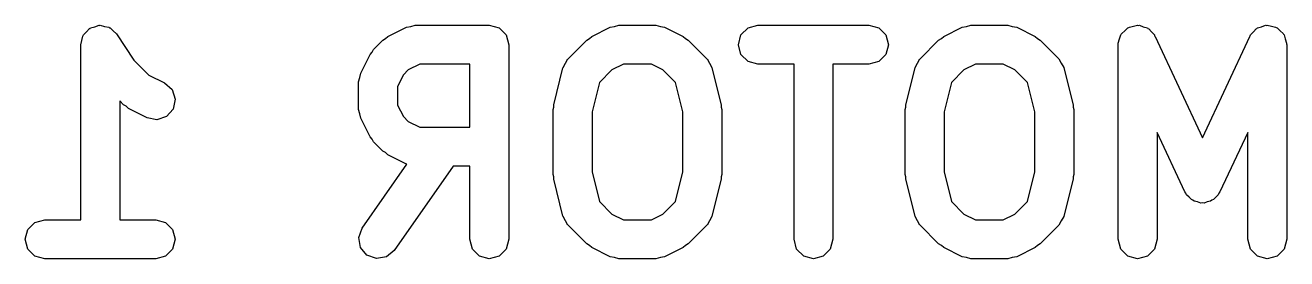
# Model space of a CAD drawing. Extents: x 102.4 to 200.2, y -128.1 to -62.9.
# Drawn here: x 114.35 to 124.08, y -105.84 to -104.04 of the extents above; entities that cross this region are included whole.
import ezdxf

# ---------------------------------------------------------------- set-up
doc = ezdxf.new("R2010")
doc.units = 0
doc.layers.add('BLACK', color=7, linetype='CONTINUOUS')

msp = doc.modelspace()

# ---------------------------------------------------------------- linework, layer by layer
at = {"layer": 'BLACK', "linetype": 'CONTINUOUS'}
for p, q in [((114.799, -104.119), (114.823, -104.095)), ((114.823, -104.095), (114.845, -104.069)), ((114.845, -104.069), (114.85, -104.068)), ((114.85, -104.068), (114.854, -104.064)), ((114.854, -104.064), (114.887, -104.055)), ((114.887, -104.055), (114.919, -104.044)), ((114.919, -104.044), (114.924, -104.045)), ((114.924, -104.045), (114.929, -104.044)), ((114.929, -104.044), (114.962, -104.053)), ((114.962, -104.053), (114.995, -104.059)), ((114.995, -104.059), (114.999, -104.063)), ((114.999, -104.063), (115.004, -104.064)), ((115.004, -104.064), (115.028, -104.088)), ((115.028, -104.088), (115.053, -104.111)), ((117.147, -104.131), (117.29, -104.06)), ((117.29, -104.06), (117.324, -104.053)), ((117.324, -104.053), (117.357, -104.044)), ((117.357, -104.044), (117.929, -104.044)), ((117.929, -104.044), (118.004, -104.064)), ((118.004, -104.064), (118.058, -104.119)), ((118.719, -104.131), (118.861, -104.06)), ((118.861, -104.06), (118.895, -104.053)), ((118.895, -104.053), (118.929, -104.044)), ((118.929, -104.044), (119.214, -104.044)), ((119.214, -104.044), (119.248, -104.053)), ((119.248, -104.053), (119.281, -104.06)), ((119.281, -104.06), (119.424, -104.131)), ((119.87, -104.119), (119.925, -104.064)), ((119.925, -104.064), (120, -104.044)), ((120, -104.044), (120.857, -104.044)), ((120.857, -104.044), (120.932, -104.064)), ((120.932, -104.064), (120.987, -104.119)), ((121.433, -104.131), (121.576, -104.06)), ((121.576, -104.06), (121.61, -104.053)), ((121.61, -104.053), (121.643, -104.044)), ((121.643, -104.044), (121.929, -104.044)), ((121.929, -104.044), (121.962, -104.053)), ((121.962, -104.053), (121.996, -104.06)), ((121.996, -104.06), (122.139, -104.131)), ((122.806, -104.108), (122.831, -104.087)), ((122.831, -104.087), (122.854, -104.064)), ((122.854, -104.064), (122.86, -104.062)), ((122.86, -104.062), (122.865, -104.058)), ((122.865, -104.058), (122.897, -104.052)), ((122.897, -104.052), (122.929, -104.044)), ((122.929, -104.044), (122.935, -104.046)), ((122.935, -104.046), (122.942, -104.044)), ((122.942, -104.044), (122.972, -104.056)), ((122.972, -104.056), (123.004, -104.064)), ((123.004, -104.064), (123.008, -104.069)), ((123.008, -104.069), (123.015, -104.071)), ((123.015, -104.071), (123.035, -104.096)), ((123.035, -104.096), (123.058, -104.119)), ((123.799, -104.119), (123.822, -104.096)), ((123.822, -104.096), (123.843, -104.071)), ((123.843, -104.071), (123.849, -104.069)), ((123.849, -104.069), (123.854, -104.064)), ((123.854, -104.064), (123.885, -104.056)), ((123.885, -104.056), (123.916, -104.044)), ((123.916, -104.044), (123.922, -104.046)), ((123.922, -104.046), (123.929, -104.044)), ((123.929, -104.044), (123.96, -104.052)), ((123.96, -104.052), (123.992, -104.058)), ((123.992, -104.058), (123.997, -104.062)), ((123.997, -104.062), (124.004, -104.064)), ((124.004, -104.064), (124.027, -104.087)), ((124.027, -104.087), (124.051, -104.108)), ((114.779, -104.194), (114.787, -104.161)), ((114.779, -105.544), (114.779, -104.194)), ((114.787, -104.161), (114.794, -104.127)), ((114.794, -104.127), (114.797, -104.124)), ((114.797, -104.124), (114.799, -104.119)), ((115.053, -104.111), (115.188, -104.313)), ((117.037, -104.231), (117.108, -104.159)), ((117.108, -104.159), (117.129, -104.147)), ((117.129, -104.147), (117.147, -104.131)), ((118.058, -104.119), (118.079, -104.194)), ((118.079, -104.194), (118.079, -105.694)), ((118.537, -104.302), (118.68, -104.159)), ((118.68, -104.159), (118.701, -104.147)), ((118.701, -104.147), (118.719, -104.131)), ((119.424, -104.131), (119.442, -104.147)), ((119.442, -104.147), (119.463, -104.159)), ((119.463, -104.159), (119.606, -104.302)), ((119.85, -104.194), (119.87, -104.119)), ((119.87, -104.269), (119.85, -104.194)), ((120.987, -104.119), (121.007, -104.194)), ((121.007, -104.194), (120.987, -104.269)), ((121.251, -104.302), (121.394, -104.159)), ((121.394, -104.159), (121.415, -104.147)), ((121.415, -104.147), (121.433, -104.131)), ((122.139, -104.131), (122.157, -104.147)), ((122.157, -104.147), (122.177, -104.159)), ((122.177, -104.159), (122.32, -104.302)), ((122.779, -104.181), (122.79, -104.15)), ((122.78, -104.187), (122.779, -104.181)), ((122.779, -104.194), (122.78, -104.187)), ((122.779, -105.694), (122.779, -104.194)), ((122.79, -104.15), (122.799, -104.119)), ((122.799, -104.119), (122.803, -104.114)), ((122.803, -104.114), (122.806, -104.108)), ((123.058, -104.119), (123.06, -104.125)), ((123.06, -104.125), (123.064, -104.13)), ((123.064, -104.13), (123.429, -104.911)), ((123.429, -104.911), (123.793, -104.13)), ((123.793, -104.13), (123.797, -104.125)), ((123.797, -104.125), (123.799, -104.119)), ((124.051, -104.108), (124.054, -104.114)), ((124.054, -104.114), (124.058, -104.119)), ((124.058, -104.119), (124.067, -104.15)), ((124.067, -104.15), (124.078, -104.181)), ((124.078, -104.181), (124.077, -104.187)), ((124.077, -104.187), (124.079, -104.194)), ((124.079, -104.194), (124.079, -105.694)), ((116.937, -104.413), (117.009, -104.27)), ((117.009, -104.27), (117.025, -104.252)), ((117.025, -104.252), (117.037, -104.231)), ((119.925, -104.324), (119.87, -104.269)), ((120.987, -104.269), (120.932, -104.324)), ((115.188, -104.313), (115.303, -104.428)), ((117.303, -104.389), (117.266, -104.426)), ((117.393, -104.344), (117.303, -104.389)), ((117.779, -104.344), (117.393, -104.344)), ((117.779, -104.83), (117.779, -104.344)), ((118.426, -104.658), (118.497, -104.372)), ((118.497, -104.372), (118.498, -104.371)), ((118.498, -104.369), (118.517, -104.337)), ((118.498, -104.371), (118.498, -104.369)), ((118.517, -104.337), (118.535, -104.304)), ((118.535, -104.304), (118.536, -104.303)), ((118.536, -104.303), (118.537, -104.302)), ((118.875, -104.389), (118.778, -104.485)), ((118.964, -104.344), (118.875, -104.389)), ((119.179, -104.344), (118.964, -104.344)), ((119.268, -104.389), (119.179, -104.344)), ((119.365, -104.485), (119.268, -104.389)), ((119.606, -104.302), (119.607, -104.303)), ((119.607, -104.303), (119.608, -104.304)), ((119.608, -104.304), (119.626, -104.337)), ((119.626, -104.337), (119.645, -104.369)), ((119.645, -104.369), (119.645, -104.371)), ((119.645, -104.371), (119.646, -104.372)), ((119.646, -104.372), (119.717, -104.658)), ((120, -104.344), (119.925, -104.324)), ((120.279, -104.344), (120, -104.344)), ((120.279, -105.694), (120.279, -104.344)), ((120.857, -104.344), (120.579, -104.344)), ((120.579, -104.344), (120.579, -105.694)), ((120.932, -104.324), (120.857, -104.344)), ((121.14, -104.658), (121.212, -104.372)), ((121.212, -104.369), (121.231, -104.337)), ((121.212, -104.371), (121.212, -104.369)), ((121.212, -104.372), (121.212, -104.371)), ((121.231, -104.337), (121.249, -104.304)), ((121.249, -104.304), (121.25, -104.303)), ((121.25, -104.303), (121.251, -104.302)), ((121.589, -104.389), (121.493, -104.485)), ((121.678, -104.344), (121.589, -104.389)), ((121.893, -104.344), (121.678, -104.344)), ((121.983, -104.389), (121.893, -104.344)), ((122.079, -104.485), (121.983, -104.389)), ((122.32, -104.302), (122.321, -104.303)), ((122.321, -104.303), (122.322, -104.304)), ((122.322, -104.304), (122.34, -104.337)), ((122.34, -104.337), (122.359, -104.369)), ((122.359, -104.369), (122.359, -104.371)), ((122.359, -104.371), (122.36, -104.372)), ((122.36, -104.372), (122.431, -104.658)), ((115.303, -104.428), (115.424, -104.488)), ((115.424, -104.488), (115.482, -104.54)), ((116.921, -104.48), (116.93, -104.446)), ((116.921, -104.694), (116.921, -104.48)), ((116.93, -104.446), (116.937, -104.413)), ((117.266, -104.426), (117.221, -104.515)), ((118.778, -104.485), (118.721, -104.712)), ((119.421, -104.712), (119.365, -104.485)), ((121.493, -104.485), (121.436, -104.712)), ((122.136, -104.712), (122.079, -104.485)), ((115.482, -104.54), (115.507, -104.614)), ((117.221, -104.515), (117.221, -104.659)), ((115.108, -104.657), (115.079, -104.627)), ((115.079, -104.627), (115.079, -105.544)), ((115.129, -104.669), (115.108, -104.657)), ((115.147, -104.685), (115.129, -104.669)), ((115.507, -104.614), (115.491, -104.69)), ((117.221, -104.659), (117.266, -104.748)), ((118.421, -104.694), (118.426, -104.676)), ((118.426, -104.676), (118.426, -104.658)), ((119.717, -104.658), (119.717, -104.676)), ((119.717, -104.676), (119.721, -104.694)), ((121.136, -104.694), (121.141, -104.676)), ((121.141, -104.676), (121.14, -104.658)), ((122.431, -104.658), (122.431, -104.676)), ((122.431, -104.676), (122.436, -104.694)), ((115.29, -104.757), (115.147, -104.685)), ((115.366, -104.772), (115.29, -104.757)), ((115.44, -104.748), (115.366, -104.772)), ((115.491, -104.69), (115.44, -104.748)), ((116.93, -104.727), (116.921, -104.694)), ((116.937, -104.761), (116.93, -104.727)), ((117.009, -104.904), (116.937, -104.761)), ((117.266, -104.748), (117.303, -104.785)), ((118.421, -105.194), (118.421, -104.694)), ((118.721, -104.712), (118.721, -105.175)), ((119.421, -105.175), (119.421, -104.712)), ((119.721, -104.694), (119.721, -105.194)), ((121.136, -105.194), (121.136, -104.694)), ((121.436, -104.712), (121.436, -105.175)), ((122.136, -105.175), (122.136, -104.712)), ((122.436, -104.694), (122.436, -105.194)), ((117.303, -104.785), (117.393, -104.83)), ((117.393, -104.83), (117.779, -104.83)), ((123.293, -105.329), (123.079, -104.87)), ((123.079, -104.87), (123.079, -105.694)), ((123.779, -104.87), (123.564, -105.329)), ((123.779, -105.694), (123.779, -104.87)), ((117.025, -104.922), (117.009, -104.904)), ((117.037, -104.943), (117.025, -104.922)), ((117.108, -105.014), (117.037, -104.943)), ((117.129, -105.026), (117.108, -105.014)), ((117.147, -105.042), (117.129, -105.026)), ((117.29, -105.114), (117.147, -105.042)), ((116.949, -105.608), (117.294, -105.115)), ((117.65, -105.13), (117.194, -105.78)), ((117.294, -105.115), (117.29, -105.114)), ((117.779, -105.13), (117.65, -105.13)), ((117.779, -105.694), (117.779, -105.13)), ((118.426, -105.212), (118.421, -105.194)), ((118.426, -105.23), (118.426, -105.212)), ((118.497, -105.516), (118.426, -105.23)), ((118.721, -105.175), (118.778, -105.403)), ((119.365, -105.403), (119.421, -105.175)), ((119.717, -105.23), (119.646, -105.516)), ((119.721, -105.194), (119.717, -105.212)), ((119.717, -105.212), (119.717, -105.23)), ((121.141, -105.212), (121.136, -105.194)), ((121.14, -105.23), (121.141, -105.212)), ((121.212, -105.516), (121.14, -105.23)), ((121.436, -105.175), (121.493, -105.403)), ((122.079, -105.403), (122.136, -105.175)), ((122.431, -105.23), (122.36, -105.516)), ((122.436, -105.194), (122.431, -105.212)), ((122.431, -105.212), (122.431, -105.23)), ((123.301, -105.339), (123.293, -105.329)), ((123.306, -105.351), (123.301, -105.339)), ((123.326, -105.368), (123.306, -105.351)), ((123.551, -105.351), (123.531, -105.368)), ((123.556, -105.339), (123.551, -105.351)), ((123.564, -105.329), (123.556, -105.339)), ((118.778, -105.403), (118.875, -105.499)), ((119.268, -105.499), (119.365, -105.403)), ((121.493, -105.403), (121.589, -105.499)), ((121.983, -105.499), (122.079, -105.403)), ((123.343, -105.388), (123.326, -105.368)), ((123.355, -105.393), (123.343, -105.388)), ((123.365, -105.401), (123.355, -105.393)), ((123.391, -105.406), (123.365, -105.401)), ((123.416, -105.415), (123.391, -105.406)), ((123.429, -105.412), (123.416, -105.415)), ((123.442, -105.415), (123.429, -105.412)), ((123.466, -105.406), (123.442, -105.415)), ((123.492, -105.401), (123.466, -105.406)), ((123.502, -105.393), (123.492, -105.401)), ((123.515, -105.388), (123.502, -105.393)), ((123.531, -105.368), (123.515, -105.388)), ((114.425, -105.564), (114.5, -105.544)), ((114.5, -105.544), (114.779, -105.544)), ((115.079, -105.544), (115.357, -105.544)), ((115.357, -105.544), (115.432, -105.564)), ((118.498, -105.517), (118.497, -105.516)), ((118.498, -105.518), (118.498, -105.517)), ((118.517, -105.551), (118.498, -105.518)), ((118.535, -105.584), (118.517, -105.551)), ((118.875, -105.499), (118.964, -105.544)), ((118.964, -105.544), (119.179, -105.544)), ((119.179, -105.544), (119.268, -105.499)), ((119.626, -105.551), (119.608, -105.584)), ((119.645, -105.518), (119.626, -105.551)), ((119.646, -105.516), (119.645, -105.517)), ((119.645, -105.517), (119.645, -105.518)), ((121.212, -105.517), (121.212, -105.516)), ((121.212, -105.518), (121.212, -105.517)), ((121.231, -105.551), (121.212, -105.518)), ((121.249, -105.584), (121.231, -105.551)), ((121.589, -105.499), (121.678, -105.544)), ((121.678, -105.544), (121.893, -105.544)), ((121.893, -105.544), (121.983, -105.499)), ((122.34, -105.551), (122.322, -105.584)), ((122.359, -105.518), (122.34, -105.551)), ((122.36, -105.516), (122.359, -105.517)), ((122.359, -105.517), (122.359, -105.518)), ((114.35, -105.694), (114.37, -105.619)), ((114.37, -105.619), (114.425, -105.564)), ((115.432, -105.564), (115.487, -105.619)), ((115.487, -105.619), (115.507, -105.694)), ((116.922, -105.681), (116.949, -105.608)), ((118.536, -105.585), (118.535, -105.584)), ((118.537, -105.586), (118.536, -105.585)), ((118.68, -105.729), (118.537, -105.586)), ((119.606, -105.586), (119.463, -105.729)), ((119.607, -105.585), (119.606, -105.586)), ((119.608, -105.584), (119.607, -105.585)), ((121.25, -105.585), (121.249, -105.584)), ((121.251, -105.586), (121.25, -105.585)), ((121.394, -105.729), (121.251, -105.586)), ((122.32, -105.586), (122.177, -105.729)), ((122.321, -105.585), (122.32, -105.586)), ((122.322, -105.584), (122.321, -105.585)), ((114.37, -105.769), (114.35, -105.694)), ((115.507, -105.694), (115.487, -105.769)), ((116.935, -105.757), (116.922, -105.681)), ((117.799, -105.769), (117.779, -105.694)), ((118.079, -105.694), (118.058, -105.769)), ((118.701, -105.741), (118.68, -105.729)), ((118.719, -105.757), (118.701, -105.741)), ((119.442, -105.741), (119.424, -105.757)), ((119.463, -105.729), (119.442, -105.741)), ((120.299, -105.769), (120.279, -105.694)), ((120.579, -105.694), (120.558, -105.769)), ((121.415, -105.741), (121.394, -105.729)), ((121.433, -105.757), (121.415, -105.741)), ((122.157, -105.741), (122.139, -105.757)), ((122.177, -105.729), (122.157, -105.741)), ((122.799, -105.769), (122.779, -105.694)), ((123.079, -105.694), (123.058, -105.769)), ((123.799, -105.769), (123.779, -105.694)), ((124.079, -105.694), (124.058, -105.769)), ((114.425, -105.824), (114.37, -105.769)), ((114.5, -105.844), (114.425, -105.824)), ((114.929, -105.844), (114.5, -105.844)), ((115.357, -105.844), (114.929, -105.844)), ((115.432, -105.824), (115.357, -105.844)), ((115.487, -105.769), (115.432, -105.824)), ((116.985, -105.817), (116.935, -105.757)), ((117.058, -105.843), (116.985, -105.817)), ((117.135, -105.83), (117.058, -105.843)), ((117.194, -105.78), (117.135, -105.83)), ((117.854, -105.824), (117.799, -105.769)), ((117.929, -105.844), (117.854, -105.824)), ((118.004, -105.824), (117.929, -105.844)), ((118.058, -105.769), (118.004, -105.824)), ((118.861, -105.828), (118.719, -105.757)), ((118.895, -105.835), (118.861, -105.828)), ((118.929, -105.844), (118.895, -105.835)), ((119.214, -105.844), (118.929, -105.844)), ((119.248, -105.835), (119.214, -105.844)), ((119.281, -105.828), (119.248, -105.835)), ((119.424, -105.757), (119.281, -105.828)), ((120.354, -105.824), (120.299, -105.769)), ((120.429, -105.844), (120.354, -105.824)), ((120.504, -105.824), (120.429, -105.844)), ((120.558, -105.769), (120.504, -105.824)), ((121.576, -105.828), (121.433, -105.757)), ((121.61, -105.835), (121.576, -105.828)), ((121.643, -105.844), (121.61, -105.835)), ((121.929, -105.844), (121.643, -105.844)), ((121.962, -105.835), (121.929, -105.844)), ((121.996, -105.828), (121.962, -105.835)), ((122.139, -105.757), (121.996, -105.828)), ((122.854, -105.824), (122.799, -105.769)), ((122.929, -105.844), (122.854, -105.824)), ((123.004, -105.824), (122.929, -105.844)), ((123.058, -105.769), (123.004, -105.824)), ((123.854, -105.824), (123.799, -105.769)), ((123.929, -105.844), (123.854, -105.824)), ((124.004, -105.824), (123.929, -105.844)), ((124.058, -105.769), (124.004, -105.824))]:
    msp.add_line(p, q, dxfattribs=at)

doc.saveas('drawing.dxf')
